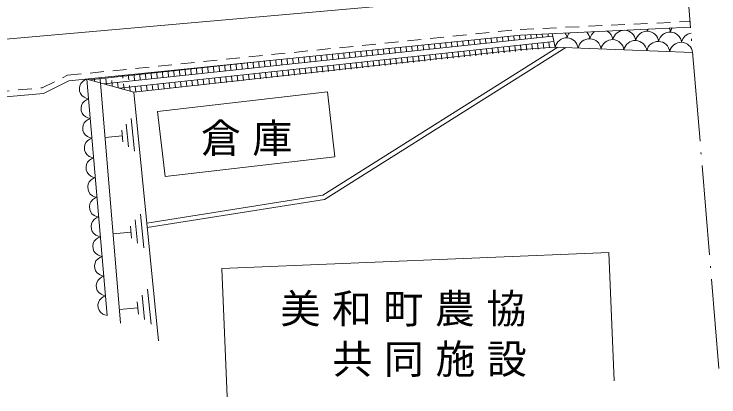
# Model space of a CAD drawing. Units: millimetres, scale not verified. Extents: x 40000 to 680000, y 20000 to 380000.
# Drawn here: x 302342 to 364179, y 252573 to 286169 of the extents above; entities that cross this region are included whole.
import ezdxf

# ---------------------------------------------------------------- set-up
doc = ezdxf.new("R2010")
doc.units = ezdxf.units.MM
doc.header["$LTSCALE"] = 1000
for name, pattern in [('USER1', [2, 1.2, -0.8]), ('USER2', [10, 7.868852, -0.983607, 0.163934, -0.983607]), ('USER6', [1, 0.5, -0.5])]:
    doc.linetypes.add(name, pattern=pattern)
for name, color, linetype, lineweight in [('S-BGD', 1, 'Continuous', 13), ('S-BGD-HTXT', 6, 'Continuous', 13), ('S-BMK', 3, 'Continuous', 13)]:
    doc.layers.add(name, color=color, linetype=linetype, lineweight=lineweight)
doc.styles.add('ＭＳ ゴシック', font='')
doc.styles.get('ＭＳ ゴシック').set_extended_font_data('MS Gothic')

msp = doc.modelspace()

# ---------------------------------------------------------------- linework, layer by layer
at = {"layer": 'S-BGD', "linetype": 'USER1'}
for p, q in [((346737, 284821), (361672, 285524)), ((307020, 280796), (346737, 284821)), ((304797, 279704), (307020, 280796)), ((282785, 277645), (304797, 279704))]:
    msp.add_line(p, q, dxfattribs=at)
at = {"layer": 'S-BGD'}
for p, q in [((346774, 284322), (361696, 285025)), ((349815, 283261), (349545, 284453)), ((307159, 280308), (346774, 284322)), ((349593, 284243), (310258, 280039)), ((349704, 283752), (311553, 279674)), ((329421, 270291), (350045, 283253)), ((329565, 269909), (350753, 283225)), ((346825, 283048), (349815, 283261)), ((349815, 283261), (361874, 282794)), ((312849, 279310), (346825, 283048)), ((324753, 282091), (308962, 280403)), ((304935, 279215), (307159, 280308)), ((308380, 280267), (308204, 280083)), ((308540, 280386), (308380, 280267)), ((308733, 280467), (308540, 280386)), ((310499, 259712), (308733, 280467)), ((308733, 280467), (312849, 279310)), ((311687, 259032), (309934, 280129)), ((308116, 279884), (308069, 279675)), ((308069, 279675), (308092, 279407)), ((308204, 280083), (308116, 279884)), ((282832, 277147), (304935, 279215)), ((308092, 279407), (308174, 279209)), ((308174, 279209), (308294, 279028)), ((308294, 279028), (308498, 278875)), ((312849, 279310), (314998, 257483)), ((314933, 277630), (329832, 279339)), ((329832, 279339), (330485, 273639)), ((308351, 278353), (308263, 278154)), ((308527, 278538), (308351, 278353)), ((308498, 278875), (308675, 278790)), ((308687, 278656), (308527, 278538)), ((308675, 278790), (308880, 278738)), ((308880, 278738), (308687, 278656)), ((308263, 278154), (308216, 277945)), ((308216, 277945), (308239, 277677)), ((308239, 277677), (308321, 277479)), ((308321, 277479), (308441, 277298)), ((308441, 277298), (308645, 277145)), ((308645, 277145), (308823, 277060)), ((308823, 277060), (309027, 277008)), ((315587, 271930), (314933, 277630)), ((308411, 276424), (308363, 276216)), ((308498, 276623), (308411, 276424)), ((308674, 276808), (308498, 276623)), ((308834, 276926), (308674, 276808)), ((309027, 277008), (308834, 276926)), ((312382, 274534), (312187, 276518)), ((312627, 277006), (312910, 274134)), ((308363, 276216), (308386, 275947)), ((308386, 275947), (308468, 275750)), ((311781, 275983), (311880, 274972)), ((308468, 275750), (308588, 275568)), ((308588, 275568), (308793, 275416)), ((308793, 275416), (308970, 275331)), ((308981, 275197), (308821, 275079)), ((308970, 275331), (309175, 275278)), ((309175, 275278), (308981, 275197)), ((311831, 275477), (310330, 275330)), ((308558, 274695), (308510, 274486)), ((308645, 274894), (308558, 274695)), ((308821, 275079), (308645, 274894)), ((308510, 274486), (308533, 274218)), ((308533, 274218), (308615, 274020)), ((308615, 274020), (308735, 273839)), ((308735, 273839), (308940, 273686)), ((308968, 273349), (308793, 273164)), ((308940, 273686), (309117, 273601)), ((309128, 273467), (308968, 273349)), ((309117, 273601), (309322, 273549)), ((309322, 273549), (309128, 273467)), ((330485, 273639), (315587, 271930)), ((308705, 272965), (308657, 272756)), ((308657, 272756), (308680, 272488)), ((308793, 273164), (308705, 272965)), ((308680, 272488), (308762, 272290)), ((308762, 272290), (308882, 272109)), ((308882, 272109), (309087, 271957)), ((309116, 271619), (308940, 271434)), ((309087, 271957), (309264, 271871)), ((309275, 271737), (309116, 271619)), ((309264, 271871), (309469, 271819)), ((309469, 271819), (309275, 271737)), ((308852, 271235), (308805, 271027)), ((308805, 271027), (308827, 270759)), ((308940, 271434), (308852, 271235)), ((308827, 270759), (308910, 270561)), ((308910, 270561), (309029, 270379)), ((309029, 270379), (309234, 270227)), ((309234, 270227), (309411, 270142)), ((329421, 270291), (313979, 267834)), ((309087, 269705), (308999, 269506)), ((309263, 269890), (309087, 269705)), ((309423, 270008), (309263, 269890)), ((309411, 270142), (309616, 270090)), ((309616, 270090), (309423, 270008)), ((314018, 267435), (329565, 269909)), ((308999, 269506), (308952, 269297)), ((308952, 269297), (308975, 269029)), ((308975, 269029), (309057, 268831)), ((309057, 268831), (309177, 268650)), ((309177, 268650), (309381, 268497)), ((309381, 268497), (309558, 268412)), ((309558, 268412), (309763, 268360)), ((313423, 268615), (313716, 265644)), ((309146, 267776), (309099, 267567)), ((309234, 267975), (309146, 267776)), ((309410, 268160), (309234, 267975)), ((309570, 268278), (309410, 268160)), ((309763, 268360), (309570, 268278)), ((313170, 266058), (312968, 268111)), ((309099, 267567), (309122, 267299)), ((309122, 267299), (309204, 267102)), ((312548, 267557), (312650, 266512)), ((309204, 267102), (309324, 266920)), ((309324, 266920), (309528, 266768)), ((309528, 266768), (309706, 266683)), ((309717, 266548), (309557, 266430)), ((309706, 266683), (309910, 266630)), ((309910, 266630), (309717, 266548)), ((312599, 267034), (311047, 266881)), ((309294, 266046), (309246, 265838)), ((309381, 266246), (309294, 266046)), ((309557, 266430), (309381, 266246)), ((309246, 265838), (309269, 265570)), ((309269, 265570), (309351, 265372)), ((309351, 265372), (309471, 265190)), ((309471, 265190), (309676, 265038)), ((309704, 264701), (309528, 264516)), ((309676, 265038), (309853, 264953)), ((309864, 264819), (309704, 264701)), ((309853, 264953), (310057, 264901)), ((310057, 264901), (309864, 264819)), ((320559, 263841), (354528, 265245)), ((354528, 265245), (354994, 253976)), ((309441, 264317), (309393, 264108)), ((309393, 264108), (309416, 263840)), ((309528, 264516), (309441, 264317)), ((309416, 263840), (309498, 263642)), ((309498, 263642), (309618, 263461)), ((309618, 263461), (309823, 263308)), ((321024, 252573), (320559, 263841)), ((309851, 262971), (309676, 262786)), ((309823, 263308), (310000, 263223)), ((310011, 263089), (309851, 262971)), ((310000, 263223), (310205, 263171)), ((310205, 263171), (310011, 263089)), ((309588, 262587), (309540, 262378)), ((309540, 262378), (309563, 262110)), ((309676, 262786), (309588, 262587)), ((309563, 262110), (309645, 261913)), ((309645, 261913), (309765, 261731)), ((309765, 261731), (309970, 261579)), ((309970, 261579), (310147, 261494)), ((314056, 262023), (314358, 258953)), ((309823, 261057), (309735, 260858)), ((309999, 261241), (309823, 261057)), ((310158, 261360), (309999, 261241)), ((310147, 261494), (310352, 261441)), ((310352, 261441), (310158, 261360)), ((313794, 259380), (313585, 261501)), ((309735, 260858), (309688, 260649)), ((309688, 260649), (309710, 260381)), ((309710, 260381), (309792, 260183)), ((313204, 260389), (311600, 260231)), ((313151, 260929), (313257, 259849)), ((309792, 260183), (309912, 260002)), ((309912, 260002), (310117, 259849)), ((310117, 259849), (310294, 259764)), ((310294, 259764), (310499, 259712))]:
    msp.add_line(p, q, dxfattribs=at)
at = {"layer": 'S-BGD', "linetype": 'USER6'}
for p, q in [((342358, 282464), (342209, 283860)), ((342855, 282517), (342706, 283910)), ((343352, 282571), (343204, 283961)), ((343849, 282624), (343701, 284011)), ((344347, 282677), (344198, 284061)), ((344844, 282730), (344696, 284112)), ((345341, 282783), (345193, 284162)), ((345838, 282836), (345691, 284213)), ((346335, 282889), (346188, 284263)), ((346832, 282943), (346686, 284313)), ((347330, 282996), (347186, 284342)), ((347827, 283049), (347686, 284365)), ((348324, 283102), (348186, 284389)), ((348821, 283155), (348687, 284412)), ((349318, 283208), (349187, 284436)), ((336392, 281826), (336239, 283255)), ((336889, 281880), (336737, 283305)), ((337386, 281933), (337234, 283356)), ((337883, 281986), (337732, 283406)), ((338381, 282039), (338229, 283456)), ((338878, 282092), (338726, 283507)), ((339375, 282145), (339224, 283557)), ((339872, 282199), (339721, 283608)), ((340369, 282252), (340219, 283658)), ((340866, 282305), (340716, 283709)), ((341364, 282358), (341214, 283759)), ((341861, 282411), (341711, 283809)), ((329929, 281136), (329772, 282599)), ((330426, 281189), (330270, 282650)), ((330923, 281242), (330767, 282700)), ((331420, 281295), (331265, 282751)), ((331917, 281348), (331762, 282801)), ((332414, 281401), (332259, 282852)), ((332912, 281454), (332757, 282902)), ((333409, 281508), (333254, 282952)), ((333906, 281561), (333752, 283003)), ((334403, 281614), (334249, 283053)), ((334900, 281667), (334747, 283104)), ((335397, 281720), (335244, 283154)), ((335895, 281773), (335742, 283204)), ((323963, 280498), (323803, 281995)), ((324460, 280551), (324300, 282045)), ((324957, 280604), (324798, 282095)), ((325454, 280657), (325295, 282146)), ((325951, 280710), (325792, 282196)), ((326448, 280764), (326290, 282247)), ((326946, 280817), (326787, 282297)), ((327443, 280870), (327285, 282347)), ((327940, 280923), (327782, 282398)), ((328437, 280976), (328280, 282448)), ((328934, 281029), (328777, 282499)), ((329431, 281082), (329275, 282549)), ((317997, 279860), (317833, 281390)), ((318494, 279913), (318331, 281440)), ((318991, 279966), (318828, 281490)), ((319488, 280020), (319326, 281541)), ((319985, 280073), (319823, 281591)), ((320482, 280126), (320320, 281642)), ((320980, 280179), (320818, 281692)), ((321477, 280232), (321315, 281742)), ((321974, 280285), (321813, 281793)), ((322471, 280338), (322310, 281843)), ((322968, 280392), (322808, 281894)), ((323465, 280445), (323305, 281944)), ((311996, 279550), (311864, 280785)), ((312514, 279404), (312361, 280835)), ((313025, 279329), (312859, 280885)), ((313522, 279382), (313356, 280936)), ((314019, 279435), (313853, 280986)), ((314516, 279488), (314351, 281037)), ((315014, 279541), (314848, 281087)), ((315511, 279594), (315346, 281138)), ((316008, 279648), (315843, 281188)), ((316505, 279701), (316341, 281238)), ((317002, 279754), (316838, 281289)), ((317499, 279807), (317336, 281339)), ((308885, 280425), (308879, 280482)), ((309403, 280279), (309376, 280533)), ((309922, 280133), (309874, 280583)), ((310440, 279987), (310371, 280633)), ((310959, 279841), (310869, 280684)), ((311477, 279696), (311366, 280734))]:
    msp.add_line(p, q, dxfattribs=at)
at = {"layer": 'S-BGD'}
for centre, start, end in [((349843, 283963), 6.70459, 32.33313), ((351852, 283885), 141.10071, 168.85254), ((351852, 283885), 6.70459, 44.29004), ((353862, 283807), 126.26685, 168.85254), ((353862, 283807), 6.70459, 59.1239), ((355872, 283729), 6.70459, 168.85254), ((357881, 283651), 6.70459, 168.85254), ((356910, 284549), 6.70459, 16.90527), ((358920, 284471), 158.1875, 168.85254), ((359891, 283573), 6.70459, 168.85254), ((358920, 284471), 6.70459, 27.20312), ((360929, 284394), 146.9519, 168.85254), ((361901, 283495), 99.23303, 168.85254), ((350814, 283065), 6.70459, 168.85254), ((352824, 282987), 6.70459, 168.85254), ((354834, 282909), 6.70459, 168.85254), ((356843, 282831), 6.70459, 168.85254), ((348804, 283143), 6.70459, 18.85962), ((358853, 282753), 6.70459, 168.85254), ((360863, 282675), 6.70459, 168.85254)]:
    msp.add_arc(centre, 1018, start, end, dxfattribs=at)
at = {"layer": 'S-BGD-HTXT', "linetype": 'USER2'}
msp.add_line((364179, 255076), (361420, 288253), dxfattribs=at)
at = {"layer": 'S-BMK'}
msp.add_line((262382, 280501), (360341, 289161), dxfattribs=at)

# ---------------------------------------------------------------- texts
at = {"layer": 'S-BGD', "char_height": 2566, "attachment_point": 7, "style": 'ＭＳ ゴシック'}
for s, insert in [('\\T1.29;倉庫', (318733, 273710)), ('\\T1.29;美和町農協', (325717, 258744)), ('\\T1.29;共同施設', (330278, 254325))]:
    msp.add_mtext(s, dxfattribs=dict(at, insert=insert))

doc.saveas('drawing.dxf')
